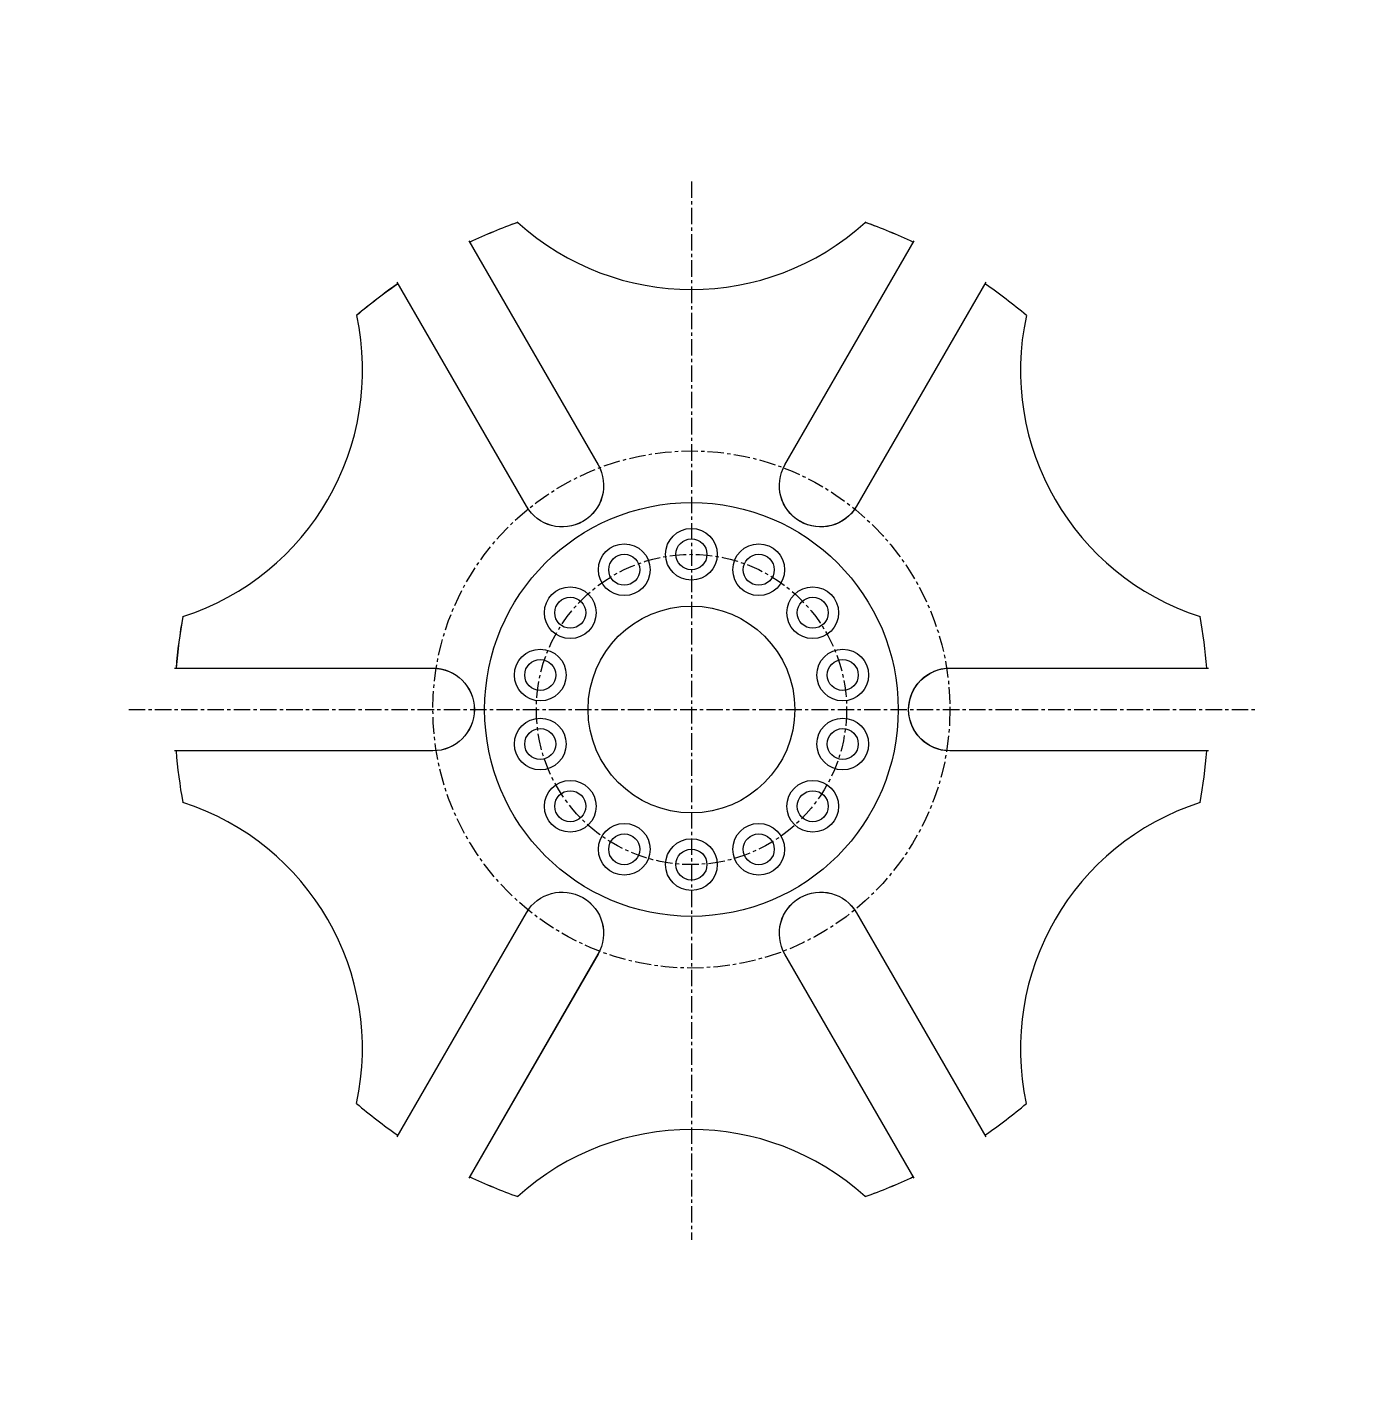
# Model space of a CAD drawing. Header units: millimetres. Extents: x 2887 to 3016, y 1655 to 1787.
import ezdxf

# ---------------------------------------------------------------- set-up
doc = ezdxf.new("R2010")
doc.units = ezdxf.units.MM
doc.header["$LTSCALE"] = 0.05
doc.linetypes.add('CENTER', pattern=[50.8, 31.75, -6.35, 6.35, -6.35])
doc.layers.add('center', color=40, linetype='CENTER')

# ---------------------------------------------------------------- blocks, each defined once
blk = doc.blocks.new('*U2')
for radius in [2.5, 1.5]:
    blk.add_circle((0, 0), radius)
blk = doc.blocks.new('*U3')
at = {"color": 0, "linetype": 'ByBlock', "lineweight": -2, "transparency": 16777216}
for p, rotation in [((2944.84, 1734.41), 25.71428571428572), ((2957.85, 1734.41), 334.2857142857144), ((2939.62, 1730.25), 51.42857142857143), ((2963.07, 1730.25), 308.5714285714286), ((2936.72, 1724.23), 77.14285714285715), ((2965.97, 1724.23), 282.8571428571428), ((2936.72, 1717.56), 102.8571428571429), ((2965.97, 1717.56), 257.1428571428572), ((2939.62, 1711.54), 128.5714285714286), ((2963.07, 1711.54), 231.4285714285714), ((2944.84, 1707.38), 154.2857142857143), ((2957.85, 1707.38), 205.7142857142857), ((2951.34, 1705.9), 180)]:
    blk.add_blockref('*U2', p, dxfattribs=dict(at, rotation=rotation))
blk.add_blockref('*U2', (2951.34, 1735.9), dxfattribs=at)
blk = doc.blocks.new('*U4')
for points in [[(-0.79, 20.65), (-13.29, -1, -1), (-20.21, 3), (-7.71, 24.65)], [(20.75, -24.65), (-4.25, -24.65, -1), (-4.25, -16.65), (20.75, -16.65)]]:
    blk.add_lwpolyline(points, format="xyb")
for centre, radius, start, end in [((-29.25, -20.65), 50, 49.6302, 55.4114), ((27.57, 12.15), 25, 167.7863, 252.2137), ((-29.25, -20.65), 50, 4.5886, 10.3698)]:
    blk.add_arc(centre, radius, start, end)
blk = doc.blocks.new('*U5')
at = {"color": 0, "linetype": 'ByBlock', "lineweight": -2, "transparency": 16777216}
for p, rotation in [((2948.09, 1756.55), 59.99999999999999), ((2918.84, 1735.9), 120), ((2983.85, 1705.89), 299.9999999999999), ((2922.09, 1700.25), 180), ((2954.6, 1685.24), 239.9999999999999)]:
    blk.add_blockref('*U4', p, dxfattribs=dict(at, rotation=rotation))
blk.add_blockref('*U4', (2980.59, 1741.55), dxfattribs=at)

msp = doc.modelspace()

# ---------------------------------------------------------------- linework, layer by layer
for radius in [20, 10]:
    msp.add_circle((2951.34, 1720.9), radius)
for start, end in [(109.6302, 115.4114), (64.5886, 70.3698), (124.5886, 130.3698), (169.6302, 175.4114), (184.5886, 190.3698), (349.6302, 355.4114), (229.6302, 235.4114), (304.5886, 310.3698), (244.5886, 250.3698), (289.6302, 295.4114)]:
    msp.add_arc((2951.34, 1720.9), 50, start, end)
at = {"layer": 'center'}
for p, q in [((2951.34, 1771.94), (2951.34, 1669.63)), ((2896.92, 1720.9), (3005.93, 1720.9))]:
    msp.add_line(p, q, dxfattribs=at)
for radius in [25, 15]:
    msp.add_circle((2951.34, 1720.9), radius, dxfattribs=at)

# ---------------------------------------------------------------- block references
for name in ['*U5', '*U3']:
    msp.add_blockref(name, (0, 0))

doc.saveas('drawing.dxf')
